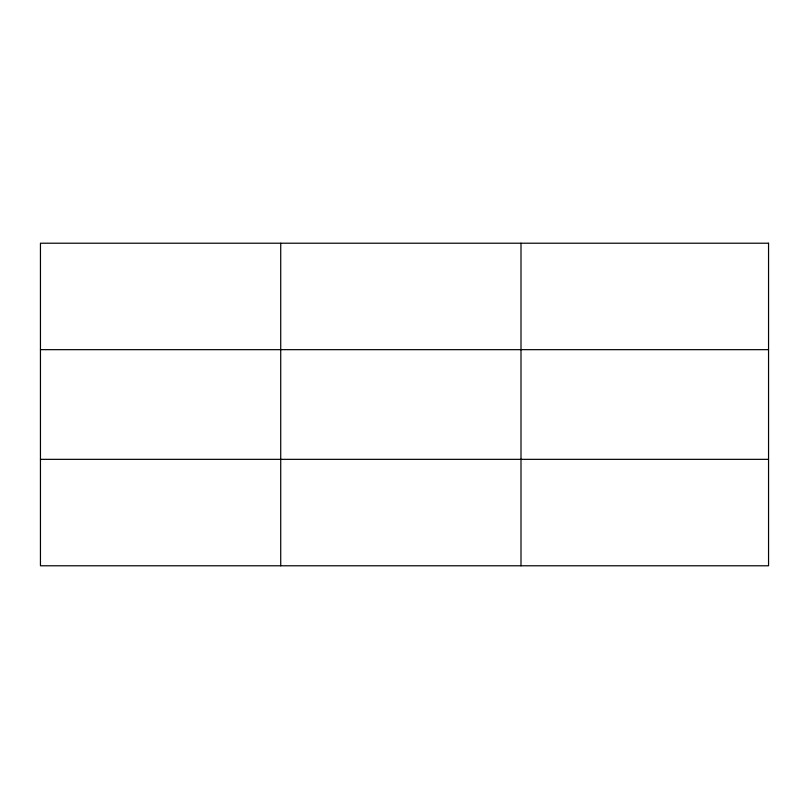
<?xml version="1.0" encoding="UTF-8"?>
<svg xmlns="http://www.w3.org/2000/svg" width="809" height="809" viewBox="0 0 809 809"><rect width="100%" height="100%" fill="white"/><g stroke="black" fill="none" stroke-linecap="round" stroke-linejoin="round"><path stroke-width="1.21" d="M280.723 565.784L280.723 243.216M520.996 565.784L520.996 243.216M40.45 349.66L768.55 349.66M40.45 459.34L768.55 459.34M768.55 243.216L768.55 565.784L40.45 565.784L40.45 243.216L768.55 243.216"/></g></svg>
